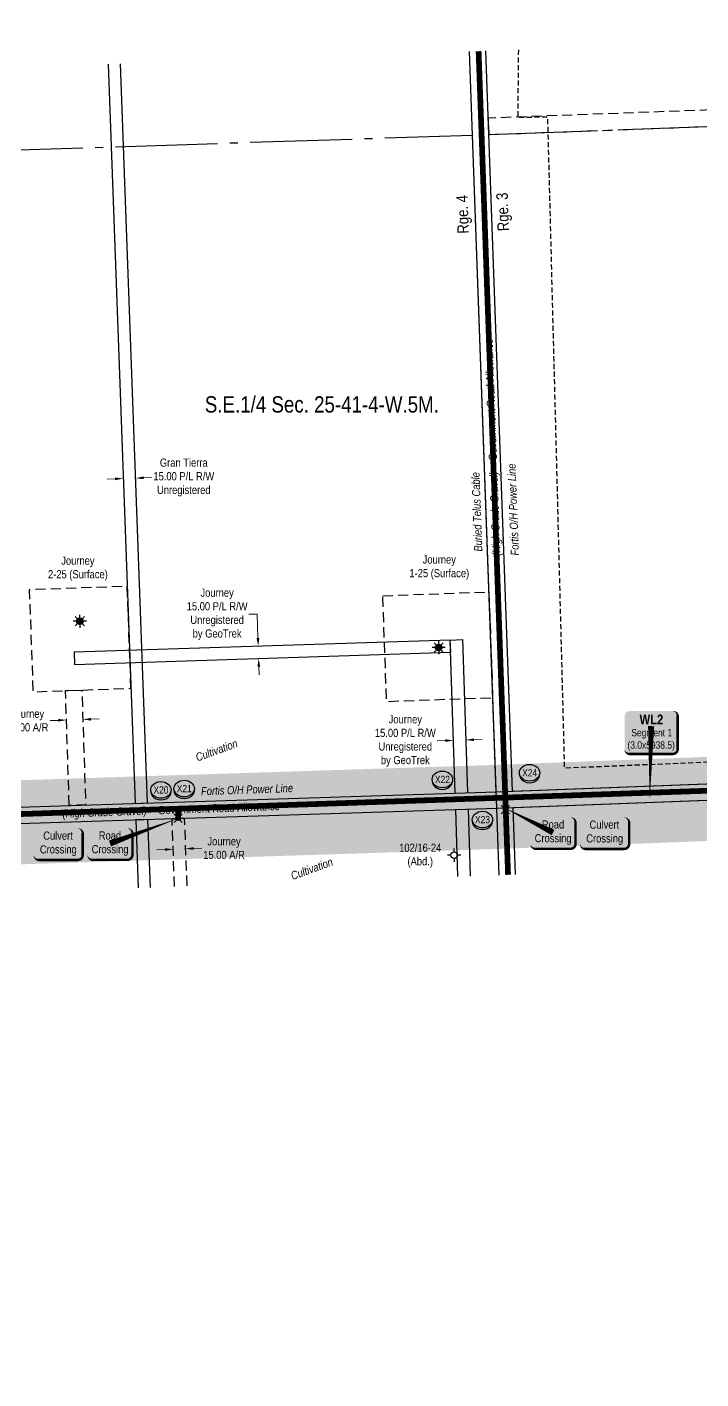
# Model space of a CAD drawing. Extents: x 670596 to 678189, y 5824540 to 5827409.
# Drawn here: x 673409 to 674234, y 5824855 to 5826511 of the extents above; entities that cross this region are included whole.
import ezdxf
from ezdxf.enums import TextEntityAlignment as Align

# ---------------------------------------------------------------- set-up
doc = ezdxf.new("R2010")
doc.units = 0
doc.header["$LTSCALE"] = 5
doc.header["$PDMODE"] = 35
doc.header["$PDSIZE"] = 5
for name, pattern in [('foc-ACCESSROAD', [3.75, 2.5, -1.25]), ('foc-QUARTERLINE', [33, 25, -3, 2, -3]), ('UG_PIPE', [1.875, 1.25, -0.625])]:
    doc.linetypes.add(name, pattern=pattern)
doc.layers.get('Defpoints').update_dxf_attribs({"color": 9})
for name, color, linetype in [('AS-PIPE-UG', 44, 'UG_PIPE'), ('AS-POWER', 104, 'foc-POWER'), ('AS-ROADS', 254, 'Continuous'), ('AS-TELUS', 224, 'foc-TEL'), ('C-SYMBOL', 7, 'Continuous'), ('CG-NOTES', 7, 'Continuous'), ('D-TXT', 6, 'Continuous'), ('F-AR', 190, 'foc-ACCESSROAD'), ('F-RW', 190, 'Continuous'), ('F-WS-S', 8, 'Continuous'), ('L-QSEC', 8, 'foc-QUARTERLINE'), ('L-ROAD-T', 7, 'Continuous'), ('L-SEC', 7, 'Continuous'), ('P-BUFFER-H 30m', 51, 'Continuous'), ('P-CROSSINGS', 250, 'Continuous')]:
    doc.layers.add(name, color=color, linetype=linetype)
for name, color, linetype, lineweight in [('F-AR-T', 190, 'Continuous', 9), ('F-RW-T', 190, 'Continuous', 9), ('F-WS-T', 190, 'Continuous', 9), ('T-TEXT', 48, 'Continuous', 18)]:
    doc.layers.add(name, color=color, linetype=linetype, lineweight=lineweight)
doc.layers.add('Leedale_Hutterite_Fresh_P', color=7, linetype='Continuous', plot=False)
doc.layers.add('P-PROPOSED-WL4', color=7, linetype='Continuous', true_color=0x5b5bc8)
doc.styles.add('175L', font='ARIALN.TTF', dxfattribs={"height": 20})
doc.styles.add('80', font='ARIALN.TTF', dxfattribs={"height": 10})
doc.styles.add('80CG', font='ARIALN.TTF', dxfattribs={"height": 10})
doc.styles.add('80L', font='ARIALN.TTF', dxfattribs={"height": 10})
doc.styles.add('80LS', font='ARIALNI.TTF', dxfattribs={"height": 10})
doc.styles.add('BOLD', font='ARIALNB.TTF')
doc.styles.add('Crossing', font='ARIALN.TTF', dxfattribs={"height": 10})
doc.styles.add('foc-LtypeFont', font='ARIALN.TTF', dxfattribs={"height": 7.35})
doc.linetypes.add('foc-POWER', pattern='A,6,-1,["P",foc-LtypeFont,S=0.2,R=0,X=-0.625,Y=-0.75],-1.24,4', length=12.24)
doc.linetypes.add('foc-POWER-NOLINE', pattern='A,0,-4,["P",foc-LtypeFont,S=0.2,R=0,X=-0.625,Y=-0.75],-8.24', length=12.24)
doc.linetypes.add('foc-TEL', pattern='A,2,-1,["T",foc-LtypeFont,S=0.2,R=0,X=-0.425,Y=-0.75],-1.24,8', length=12.24)
doc.linetypes.add('foc-TEL-NOLINE', pattern='A,0,-2,["T",foc-LtypeFont,S=0.2,R=0,X=-0.425,Y=-0.75],-10.24', length=12.24)
doc.dimstyles.new('Compass 5 000', dxfattribs={"dimscale": 5, "dimtxt": 9, "dimasz": 2, "dimexe": 0.2, "dimexo": 0.0625, "dimgap": 0.5, "dimtad": 0, "dimtih": 1, "dimtoh": 1, "dimzin": 0, "dimdsep": 46, "dimtxsty": '80CG', "dimcen": 0.1, "dimse1": 1, "dimse2": 1, "dimclrd": 256, "dimclrt": 256, "dimaunit": 1, "dimadec": 4, "dimazin": 0, "dimtfac": 0.06, "dimtofl": 0, "dimtmove": 0, "dimatfit": 1, "dimfxl": 0.2, "dimtolj": 1, "dimtzin": 0, "dimlwd": -1, "dimarcsym": 0})

# ---------------------------------------------------------------- blocks, each defined once
blk = doc.blocks.new('GAS')
h = blk.add_hatch(color=255)
h.dxf.hatch_style = 1
edge = h.paths.add_edge_path()
edge.add_arc((0, 0), 0.9, 0, 360)
for p, q in [((-0.81, 0), (-1.62, 0)), ((-0.57, 0.57), (-1.14, 1.14)), ((0, 0.81), (0, 1.62)), ((0.57, 0.57), (1.14, 1.14)), ((1.62, 0), (0.81, 0)), ((-0.57, -0.57), (-1.14, -1.14)), ((0, -0.81), (0, -1.62)), ((1.14, -1.14), (0.57, -0.57))]:
    blk.add_line(p, q)
blk.add_circle((0, 0), 0.8)
blk = doc.blocks.new('*D78')
at = {"layer": 'Defpoints', "color": 0, "transparency": 16777216}
for p in [(673526.8, 5825962.1), (673541.8, 5825962.6), (673541.9, 5825958.3)]:
    blk.add_point(p, dxfattribs=at)
at = {"layer": 'F-RW-T', "transparency": 16777216}
for p, q in [((673517, 5825957.4), (673507, 5825957)), ((673551.9, 5825958.7), (673561.9, 5825959.1))]:
    blk.add_line(p, q, dxfattribs=at)
for points in [[(673516.9, 5825959.1), (673517, 5825955.7), (673527, 5825957.8)], [(673551.9, 5825960.4), (673552, 5825957), (673541.9, 5825958.3)]]:
    blk.add_solid(points, dxfattribs=at)
at = {"layer": 'F-RW-T', "transparency": 16777216, "insert": (673601, 5825959.1), "char_height": 10, "attachment_point": 5, "style": '80CG'}
blk.add_mtext('\\A1;Gran Tierra\\P15.00 P/L R/W\\PUnregistered', dxfattribs=at)
blk = doc.blocks.new('*D79')
at = {"layer": 'Defpoints', "color": 0, "transparency": 16777216}
for p in [(673665.1, 5825751.5), (673692.1, 5825752.4), (673665.6, 5825736.5)]:
    blk.add_point(p, dxfattribs=at)
at = {"layer": 'F-RW-T', "transparency": 16777216}
for p, q in [((673690.8, 5825791.5), (673680.8, 5825791.5)), ((673691.8, 5825762.3), (673690.8, 5825791.5)), ((673692.9, 5825727.4), (673693.2, 5825717.4))]:
    blk.add_line(p, q, dxfattribs=at)
for points in [[(673693.5, 5825762.4), (673690.1, 5825762.3), (673692.1, 5825752.4)], [(673694.6, 5825727.4), (673691.2, 5825727.3), (673692.6, 5825737.4)]]:
    blk.add_solid(points, dxfattribs=at)
at = {"layer": 'F-RW-T', "transparency": 16777216, "insert": (673641.8, 5825791.5), "char_height": 10, "attachment_point": 5, "style": '80CG'}
blk.add_mtext('\\A1;Journey\\P15.00 P/L R/W\\PUnregistered\\Pby GeoTrek', dxfattribs=at)
blk = doc.blocks.new('*D80')
at = {"layer": 'Defpoints', "color": 0, "transparency": 16777216}
for p in [(673931.2, 5825638.1), (673931.2, 5825637), (673946.2, 5825638.6)]:
    blk.add_point(p, dxfattribs=at)
at = {"layer": 'F-RW-T', "transparency": 16777216}
for p, q in [((673921.2, 5825636.7), (673911.2, 5825636.4)), ((673956.2, 5825637.9), (673966.2, 5825638.2))]:
    blk.add_line(p, q, dxfattribs=at)
for points in [[(673921.2, 5825638.4), (673921.3, 5825635.1), (673931.2, 5825637)], [(673956.2, 5825639.5), (673956.3, 5825636.2), (673946.2, 5825637.5)]]:
    blk.add_solid(points, dxfattribs=at)
at = {"layer": 'F-RW-T', "transparency": 16777216, "insert": (673872.2, 5825636.4), "char_height": 10, "attachment_point": 5, "style": '80CG'}
blk.add_mtext('\\A1;Journey\\P15.00 P/L R/W\\PUnregistered\\Pby GeoTrek', dxfattribs=at)
blk = doc.blocks.new('*D81')
at = {"layer": 'Defpoints', "color": 0, "transparency": 16777216}
for p in [(673587.7, 5825510.8), (673602.7, 5825511.4), (673603, 5825504.3)]:
    blk.add_point(p, dxfattribs=at)
at = {"layer": 'F-AR-T', "transparency": 16777216}
for p, q in [((673578, 5825503.4), (673568, 5825503)), ((673613, 5825504.6), (673623, 5825505))]:
    blk.add_line(p, q, dxfattribs=at)
for points in [[(673577.9, 5825505), (673578.1, 5825501.7), (673588, 5825503.7)], [(673612.9, 5825506.3), (673613, 5825503), (673603, 5825504.3)]]:
    blk.add_solid(points, dxfattribs=at)
at = {"layer": 'F-AR-T', "transparency": 16777216, "insert": (673650.3, 5825505), "char_height": 10, "attachment_point": 5, "style": '80CG'}
blk.add_mtext('\\A1;Journey\\P15.00 A/R', dxfattribs=at)
blk = doc.blocks.new('*D82')
at = {"layer": 'Defpoints', "color": 0, "transparency": 16777216}
for p in [(673457.4, 5825662), (673457.7, 5825653), (673477.7, 5825653.6)]:
    blk.add_point(p, dxfattribs=at)
at = {"layer": 'F-AR-T', "transparency": 16777216}
for p, q in [((673487.4, 5825662.9), (673497.4, 5825663.3)), ((673447.5, 5825661.6), (673437.5, 5825661.3))]:
    blk.add_line(p, q, dxfattribs=at)
for points in [[(673447.4, 5825663.3), (673447.5, 5825660), (673457.4, 5825662)], [(673487.4, 5825664.6), (673487.5, 5825661.3), (673477.4, 5825662.6)]]:
    blk.add_solid(points, dxfattribs=at)
at = {"layer": 'F-AR-T', "transparency": 16777216, "insert": (673409.7, 5825661.3), "char_height": 10, "attachment_point": 5, "style": '80CG'}
blk.add_mtext('\\A1;Journey\\P20.00 A/R', dxfattribs=at)
blk = doc.blocks.new('GABD')
for p, q in [((-0.81, 0), (-1.62, 0)), ((0, 0.81), (0, 1.62)), ((1.62, 0), (0.81, 0)), ((0, -0.81), (0, -1.62))]:
    blk.add_line(p, q)
blk.add_circle((0, 0), 0.8)
blk = doc.blocks.new('*U90')
h = blk.add_hatch(color=254)
edge = h.paths.add_edge_path()
edge.add_line((-24, -20), (24, -20))
edge.add_arc((24, -14), 6, 270, 360)
edge.add_line((30, -14), (30, 12.5))
edge.add_arc((24, 12.5), 6, 0, 90)
edge.add_line((24, 18.5), (-24, 18.5))
edge.add_arc((-24, 12.5), 6, 90, 180)
edge.add_line((-30, 12.5), (-30, -14))
edge.add_arc((-24, -14), 6, 180, 270)
at = {"color": 160, "flags": 128}
blk.add_lwpolyline([(-24, -20, 3, 3, 0), (24, -20, 3, 3, 0.414214), (30, -14, 3, 3, 0), (30, 12.5, 3, 0, 0.414214), (24, 18.5, 0, 0, 0), (-24, 18.5, 0, 0, 0.414214), (-30, 12.5, 0, 0, 0), (-30, -14, 0, 3, 0.414214)], format="xyseb", close=True, dxfattribs=at)
at = {"color": 160, "style": '80'}
blk.add_attdef('ENTER_TEXT_001', (-26.8, -4.9), '', height=10, dxfattribs=at)
blk = doc.blocks.new('*U97')
h = blk.add_hatch(color=59)
edge = h.paths.add_edge_path()
edge.add_line((-21.5, -20), (21.5, -20))
edge.add_arc((21.5, -14), 6, 270, 360)
edge.add_line((27.5, -14), (27.5, 12.5))
edge.add_arc((21.5, 12.5), 6, 0, 90)
edge.add_line((21.5, 18.5), (-21.5, 18.5))
edge.add_arc((-21.5, 12.5), 6, 90, 180)
edge.add_line((-27.5, 12.5), (-27.5, -14))
edge.add_arc((-21.5, -14), 6, 180, 270)
at = {"color": 1, "flags": 128}
blk.add_lwpolyline([(83.5, 30.8, 0, 7.5, 0), (0, 0, 0, 0, 0)], format="xyseb", dxfattribs=at)
blk.add_lwpolyline([(-21.5, -20, 3, 3, 0), (21.5, -20, 3, 3, 0.414214), (27.5, -14, 3, 3, 0), (27.5, 12.5, 3, 0, 0.414214), (21.5, 18.5, 0, 0, 0), (-21.5, 18.5, 0, 0, 0.414214), (-27.5, 12.5, 0, 0, 0), (-27.5, -14, 0, 3, 0.414214)], format="xyseb", close=True, dxfattribs=at)
at = {"color": 1, "style": '80'}
blk.add_attdef('ENTER_TEXT_001', (-36.3, -5), '', height=10, dxfattribs=at)
blk = doc.blocks.new('*U98')
h = blk.add_hatch(color=59)
edge = h.paths.add_edge_path()
edge.add_line((-21.5, -20), (21.5, -20))
edge.add_arc((21.5, -14), 6, 270, 360)
edge.add_line((27.5, -14), (27.5, 12.5))
edge.add_arc((21.5, 12.5), 6, 0, 90)
edge.add_line((21.5, 18.5), (-21.5, 18.5))
edge.add_arc((-21.5, 12.5), 6, 90, 180)
edge.add_line((-27.5, 12.5), (-27.5, -14))
edge.add_arc((-21.5, -14), 6, 180, 270)
at = {"color": 1, "flags": 128}
blk.add_lwpolyline([(-59.8, 30.4, 0, 7.5, 0), (0, 0, 0, 0, 0)], format="xyseb", dxfattribs=at)
blk.add_lwpolyline([(-21.5, -20, 3, 3, 0), (21.5, -20, 3, 3, 0.414214), (27.5, -14, 3, 3, 0), (27.5, 12.5, 3, 0, 0.414214), (21.5, 18.5, 0, 0, 0), (-21.5, 18.5, 0, 0, 0.414214), (-27.5, 12.5, 0, 0, 0), (-27.5, -14, 0, 3, 0.414214)], format="xyseb", close=True, dxfattribs=at)
at = {"color": 1, "style": '80'}
blk.add_attdef('ENTER_TEXT_001', (-36.3, -5), '', height=10, dxfattribs=at)
blk = doc.blocks.new('*U107')
h = blk.add_hatch(color=254)
edge = h.paths.add_edge_path()
edge.add_line((-26.5, -34.1), (26.5, -34.1))
edge.add_arc((26.5, -28.1), 6, 270, 360)
edge.add_line((32.5, -28.1), (32.5, 12.5))
edge.add_arc((26.5, 12.5), 6, 0, 90)
edge.add_line((26.5, 18.5), (-26.5, 18.5))
edge.add_arc((-26.5, 12.5), 6, 90, 180)
edge.add_line((-32.5, 12.5), (-32.5, -28.1))
edge.add_arc((-26.5, -28.1), 6, 180, 270)
at = {"layer": 'P-PROPOSED-WL4', "flags": 128}
blk.add_lwpolyline([(-26.5, -34.1, 3, 3, 0), (26.5, -34.1, 3, 3, 0.414214), (32.5, -28.1, 3, 3, 0), (32.5, 12.5, 3, 0, 0.414214), (26.5, 18.5, 0, 0, 0), (-26.5, 18.5, 0, 0, 0.414214), (-32.5, 12.5, 0, 0, 0), (-32.5, -28.1, 0, 3, 0.414214)], format="xyseb", close=True, dxfattribs=at)
blk.add_lwpolyline([(-1.8, -90.6, 0, 7.5, 0), (0, 0, 0, 0, 0)], format="xyseb", dxfattribs=at)
at = {"layer": 'P-PROPOSED-WL4'}
for tag, p, height, style in [('TEMP_AREA_W1_001', (-9.2, 2.2), 12, 'BOLD'), ('ENTER_TEXT_001', (-30.7, -12.6), 9, '80')]:
    blk.add_attdef(tag, p, '', height=height, dxfattribs=dict(at, style=style))
blk = doc.blocks.new('xing2')
h = blk.add_hatch(color=50)
h.dxf.hatch_style = 1
edge = h.paths.add_edge_path()
edge.add_ellipse((0, 0), major_axis=(-12.5, 0), ratio=0.816297, start_angle=0, end_angle=360)
h = blk.add_hatch(color=250)
h.dxf.hatch_style = 1
edge = h.paths.add_edge_path()
edge.add_ellipse((0, -2), major_axis=(-12.5, 0), ratio=0.816297, start_angle=0, end_angle=180)
edge.add_line((12.5, -2), (12.5, 0))
edge.add_ellipse((0, 0), major_axis=(-12.5, 0), ratio=0.816297, start_angle=0, end_angle=180, ccw=False)
edge.add_line((-12.5, 0), (-12.5, -2))
at = {"color": 250}
blk.add_ellipse((0, 0), major_axis=(-12.5, 0), ratio=0.816297, dxfattribs=at)
blk.add_ellipse((0, -2), major_axis=(-12.5, 0), ratio=0.816297, start_param=0, end_param=3.141593, dxfattribs=at)
at = {"color": 250, "style": 'Crossing'}
blk.add_attdef('CROSSING', text='', height=9, dxfattribs=at).set_placement((0.1, 0), align=Align.MIDDLE_CENTER)
at = {"color": 250, "style": 'Crossing', "flags": 1}
for tag, p in [('OWNER', (0.1, -12.5)), ('DESCRIPTION', (0.1, -25.8)), ('LOCATION', (0.1, -39.3)), ('DWG_REF', (0.1, -52.8))]:
    blk.add_attdef(tag, text='', height=9, dxfattribs=at).set_placement(p, align=Align.MIDDLE_CENTER)

msp = doc.modelspace()

# ---------------------------------------------------------------- hatches: boundary and pattern name
at = {"layer": 'P-BUFFER-H 30m'}
h = msp.add_hatch(color=256, dxfattribs=at)
h.dxf.hatch_style = 1
edge = h.paths.add_edge_path()
edge.add_arc((671375.18, 5825467.06), 50, 145.253413, 145.253886, ccw=False)
edge.add_line((671334.096, 5825495.558), (671336.23, 5825498.634))
edge.add_arc((671377.314, 5825470.137), 50, 91.999391, 145.253591, ccw=False)
edge.add_line((671375.57, 5825520.106), (671558.652, 5825526.498))
edge.add_line((671558.652, 5825526.498), (672360.486, 5825554.638))
edge.add_arc((672362.239, 5825504.669), 50, 91.85035, 92.009966, ccw=False)
edge.add_line((672360.625, 5825554.643), (672380.743, 5825555.293))
edge.add_line((672380.743, 5825555.293), (673181.379, 5825581.157))
edge.add_line((673181.379, 5825581.157), (673982.227, 5825606.995))
edge.add_line((673982.227, 5825606.995), (674002.177, 5825607.75))
edge.add_line((674002.177, 5825607.75), (674809.948, 5825638.323))
edge.add_line((674809.948, 5825638.323), (675617.882, 5825668.373))
edge.add_arc((675619.741, 5825618.408), 50, 91.916118, 92.130078, ccw=False)
edge.add_line((675618.069, 5825668.38), (676445.042, 5825696.046))
edge.add_line((676445.042, 5825696.046), (677255.559, 5825723.94))
edge.add_arc((677257.278, 5825673.969), 50, 1.98998, 91.971039, ccw=False)
edge.add_line((677307.248, 5825675.706), (677309.222, 5825618.882))
edge.add_line((677309.222, 5825618.882), (677309.223, 5825618.877))
edge.add_arc((677259.253, 5825617.141), 50, -88.099944, 1.989979, ccw=False)
edge.add_line((677260.911, 5825567.168), (677257.912, 5825567.069))
edge.add_arc((677256.254, 5825617.041), 50, 181.98998, 271.900056, ccw=False)
edge.add_line((677206.285, 5825615.305), (677206.15, 5825619.178))
edge.add_line((677206.15, 5825619.178), (676448.534, 5825593.105))
edge.add_line((676448.534, 5825593.105), (675621.606, 5825565.44))
edge.add_line((675621.606, 5825565.44), (674813.811, 5825535.395))
edge.add_line((674813.811, 5825535.395), (674006.072, 5825504.824))
edge.add_line((674006.072, 5825504.824), (673985.967, 5825504.063))
edge.add_arc((673984.076, 5825554.027), 50, 271.847905, 272.16748, ccw=False)
edge.add_line((673985.688, 5825504.053), (673184.703, 5825478.211))
edge.add_line((673184.703, 5825478.211), (672384.069, 5825452.346))
edge.add_line((672384.069, 5825452.346), (672364.029, 5825451.699))
edge.add_line((672364.029, 5825451.699), (671562.255, 5825423.561))
edge.add_line((671562.255, 5825423.561), (671405.719, 5825418.096))
edge.add_line((671405.719, 5825418.096), (671360.481, 5825352.877))
edge.add_line((671360.481, 5825352.877), (671368.437, 5825306.566))
edge.add_line((671368.437, 5825306.566), (671377.869, 5825268.232))
edge.add_line((671377.869, 5825268.232), (671395.797, 5825272.316))
edge.add_arc((671406.901, 5825223.564), 50, 6.188841, 102.831332, ccw=False)
edge.add_line((671456.61, 5825228.955), (671457.848, 5825217.538))
edge.add_line((671457.848, 5825217.538), (671465.061, 5825159.96))
edge.add_line((671465.061, 5825159.96), (671491.717, 5825126.622))
edge.add_arc((671452.666, 5825095.397), 50, 1.309193, 38.645258, ccw=False)
edge.add_line((671502.653, 5825096.54), (671503.529, 5825058.17))
edge.add_arc((671453.542, 5825057.028), 50, -32.601957, 1.309193, ccw=False)
edge.add_line((671495.664, 5825030.088), (671398.315, 5824877.879))
edge.add_arc((671356.193, 5824904.819), 50, 193.727344, 327.398043, ccw=False)
edge.add_arc((671355.09, 5824908.662), 50, 147.398043, 198.310092, ccw=False)
edge.add_line((671312.968, 5824935.602), (671400.187, 5825071.972))
edge.add_line((671400.187, 5825071.972), (671400.089, 5825076.285))
edge.add_line((671400.089, 5825076.285), (671375.279, 5825107.313))
edge.add_arc((671414.33, 5825138.538), 50, 187.140394, 218.645258, ccw=False)
edge.add_line((671364.718, 5825132.323), (671361.396, 5825158.842))
edge.add_line((671361.396, 5825158.842), (671349.953, 5825156.236))
edge.add_arc((671338.849, 5825204.987), 50, 193.822991, 282.831332, ccw=False)
edge.add_line((671290.297, 5825193.041), (671267.995, 5825283.684))
edge.add_arc((671319.46, 5825296.347), 53, 189.747991, 193.822991, ccw=False)
edge.add_line((671267.225, 5825287.373), (671255.505, 5825355.594))
edge.add_arc((671307.74, 5825364.568), 53, 145.253591, 189.747991, ccw=False)
edge.add_line((671264.19, 5825394.775), (671334.096, 5825495.558))
edge.add_line((671334.096, 5825495.558), (671334.096, 5825495.557))
at = {"layer": 'P-PROPOSED-WL4'}
h = msp.add_hatch(color=256, dxfattribs=at)
h.dxf.hatch_style = 1
h.paths.add_polyline_path([(677259.253, 5825617.141), (677256.254, 5825617.041), (677254.384, 5825670.868), (676446.814, 5825643.076), (675619.841, 5825615.409), (674811.953, 5825585.361), (674004.181, 5825554.788), (673984.076, 5825554.027), (673183.091, 5825528.185), (672382.454, 5825502.32), (672362.345, 5825501.671), (671560.502, 5825473.53), (671375.18, 5825467.06), (671377.314, 5825470.137), (671560.397, 5825476.528), (672362.239, 5825504.669), (672382.357, 5825505.319), (673182.994, 5825531.184), (673983.979, 5825557.026), (674004.068, 5825557.786), (674811.84, 5825588.359), (675619.741, 5825618.408), (676446.714, 5825646.074), (677257.278, 5825673.969), (677259.253, 5825617.146)])

# ---------------------------------------------------------------- linework, layer by layer
at = {"layer": 'AS-PIPE-UG', "flags": 128}
msp.add_lwpolyline([(674010.551, 5826483.002), (674009.792, 5826400.298), (674046.181, 5826400.879), (674066.798, 5825603.334), (675286.077, 5825654.04), (675373.843, 5825726.012)], dxfattribs=at)
at = {"layer": 'AS-POWER', "linetype": 'foc-POWER-NOLINE', "flags": 128}
for points in [[(674003.455, 5825574.895), (673974.41, 5826379.151), (673970.728, 5826481.595)], [(670674.492, 5825462.791), (670738.302, 5825464.959), (672361.639, 5825521.778), (673182.358, 5825548.292), (673983.427, 5825574.137), (674811.192, 5825605.466), (675619.168, 5825635.518), (676446.141, 5825663.185), (677253.583, 5825690.972), (677371.607, 5825695.272)]]:
    msp.add_lwpolyline(points, dxfattribs=at)
at = {"layer": 'AS-ROADS', "const_width": 7, "flags": 128}
for points in [[(673997.973, 5825472.347), (673961.893, 5826481.283)], [(677262.018, 5825677.943), (672039.938, 5825500.539), (670674.845, 5825453.661)], [(673594.174, 5825538.718), (673593.821, 5825555.651)]]:
    msp.add_lwpolyline(points, dxfattribs=at)
at = {"layer": 'AS-TELUS', "linetype": 'foc-TEL-NOLINE', "flags": 128}
for points in [[(673987.073, 5825471.963), (673984.076, 5825554.027), (673954.303, 5826378.429), (673950.62, 5826480.885)], [(673984.076, 5825554.027), (674811.953, 5825585.361), (675619.841, 5825615.409), (676446.814, 5825643.076), (677254.384, 5825670.868), (677372.357, 5825675.166)]]:
    msp.add_lwpolyline(points, dxfattribs=at)
at = {"layer": 'F-AR', "flags": 128}
for points in [[(674779.711, 5826510.161), (674782.537, 5826429.084), (673973.669, 5826399.276), (673974.41, 5826379.17), (674803.345, 5826409.717), (674799.818, 5826510.871)], [(673589.655, 5825457.973), (673586.631, 5825541.205), (673601.621, 5825541.749), (673604.646, 5825458.501)]]:
    msp.add_lwpolyline(points, dxfattribs=at)
for points in [[(673536.315, 5825700.869), (673531.763, 5825825.786), (673411.843, 5825821.417), (673416.395, 5825696.499), (673456.288, 5825697.953)], [(673844.593, 5825814.273), (673974.508, 5825818.965), (673979.2, 5825689.049), (673849.284, 5825684.358)], [(673460.827, 5825557.276), (673456.288, 5825697.953), (673476.275, 5825698.681), (673480.816, 5825557.921)]]:
    msp.add_lwpolyline(points, close=True, dxfattribs=at)
at = {"layer": 'F-RW', "flags": 128}
for points in [[(673508.462, 5826465.273), (673541.453, 5825559.877), (673556.445, 5825560.361), (673523.453, 5826465.802)], [(673933.311, 5825572.52), (673927.264, 5825759.941), (673942.256, 5825760.424), (673948.303, 5825573.004)], [(673936.613, 5825470.187), (673933.96, 5825552.411)], [(673948.952, 5825552.894), (673951.603, 5825470.715)], [(673560.213, 5825456.937), (673557.177, 5825540.254), (673542.185, 5825539.771), (673545.223, 5825456.409)]]:
    msp.add_lwpolyline(points, dxfattribs=at)
msp.add_lwpolyline([(673927.264, 5825759.941), (673466.656, 5825745.08), (673467.139, 5825730.088), (673927.748, 5825744.948)], close=True, dxfattribs=at)
at = {"layer": 'L-QSEC', "flags": 128}
for points in [[(673974.41, 5826379.17), (675592.303, 5826438.792)], [(673187.53, 5826353.669), (673954.303, 5826378.429)]]:
    msp.add_lwpolyline(points, dxfattribs=at)
at = {"layer": 'L-SEC', "flags": 128}
for points in [[(673954.303, 5826378.429), (673950.62, 5826480.885)], [(673974.41, 5826379.151), (673970.728, 5826481.595)], [(673983.35, 5825574.134), (673954.303, 5826378.429)], [(674003.455, 5825574.895), (673974.41, 5826379.155)], [(674003.455, 5825574.895), (674811.192, 5825605.466)], [(674004.181, 5825554.788), (674811.953, 5825585.361)], [(673182.442, 5825548.295), (673983.427, 5825574.137)], [(673983.315, 5825574.133), (673983.371, 5825574.135)], [(673183.091, 5825528.185), (673984.076, 5825554.027)], [(673987.073, 5825471.963), (673984.076, 5825554.027)], [(674007.181, 5825472.671), (674004.182, 5825554.762)]]:
    msp.add_lwpolyline(points, dxfattribs=at)
at = {"layer": 'Leedale_Hutterite_Fresh_P', "color": 2}
for p in [(673994.714, 5825552.245), (673594.079, 5825541.477)]:
    msp.add_point(p, dxfattribs=at)

# ---------------------------------------------------------------- block references
at = {"layer": 'CG-NOTES'}
ref = msp.add_blockref('*U107', (674173.141, 5825654.479), dxfattribs=dict(at, xscale=0.9998710000250055, yscale=0.9998710000250055, zscale=0.9998710000250055))
ref.add_attrib('TEMP_AREA_W1_001', 'WL2', (674158.957, 5825656.723), dxfattribs={"layer": 'P-PROPOSED-WL4', "height": 11.9985, "style": 'BOLD'})
ref.add_attrib('ENTER_TEXT_001', 'Segment 1', (674148.931, 5825642.004), dxfattribs={"layer": 'P-PROPOSED-WL4', "height": 8.9988, "style": '80'})
ref.add_attrib('ENTER_TEXT_002', '(3.0x5938.5)', (674144.199, 5825626.853), dxfattribs={"layer": 'P-PROPOSED-WL4', "height": 8.99884, "style": '80'})
ref = msp.add_blockref('*U98', (674053.006, 5825524.176), dxfattribs=dict(at, xscale=0.9988221805584324, yscale=0.9988221805584324, zscale=0.9988221805584324))
ref.add_attrib('ENTER_TEXT_001', 'Road', (674039.311, 5825529.063), dxfattribs={"layer": '0', "color": 1, "height": 9.9882, "style": '80'})
ref.add_attrib('ENTER_TEXT_002', 'Crossing', (674030.556, 5825512.238), dxfattribs={"layer": '0', "color": 1, "height": 9.9882, "style": '80'})
ref = msp.add_blockref('*U90', (673447.283, 5825510.582), dxfattribs=dict(at, xscale=0.9998710000250055, yscale=0.9998710000250055, zscale=0.9998710000250055))
ref.add_attrib('ENTER_TEXT_001', 'Culvert', (673428.906, 5825515.384), dxfattribs={"layer": '0', "color": 160, "height": 9.9987, "style": '80'})
ref.add_attrib('ENTER_TEXT_002', 'Crossing', (673424.81, 5825498.543), dxfattribs={"layer": '0', "color": 160, "height": 9.9987, "style": '80'})
ref = msp.add_blockref('*U97', (673510.63, 5825510.714), dxfattribs=dict(at, xscale=0.9988221805584324, yscale=0.9988221805584324, zscale=0.9988221805584324))
ref.add_attrib('ENTER_TEXT_001', 'Road', (673496.935, 5825515.6), dxfattribs={"layer": '0', "color": 1, "height": 9.9882, "style": '80'})
ref.add_attrib('ENTER_TEXT_002', 'Crossing', (673488.18, 5825498.776), dxfattribs={"layer": '0', "color": 1, "height": 9.9882, "style": '80'})
ref = msp.add_blockref('*U90', (674116.156, 5825524.044), dxfattribs=dict(at, xscale=0.9998710000250055, yscale=0.9998710000250055, zscale=0.9998710000250055))
ref.add_attrib('ENTER_TEXT_001', 'Culvert', (674097.778, 5825528.847), dxfattribs={"layer": '0', "color": 160, "height": 9.9987, "style": '80'})
ref.add_attrib('ENTER_TEXT_002', 'Crossing', (674093.683, 5825512.005), dxfattribs={"layer": '0', "color": 160, "height": 9.9987, "style": '80'})
at = {"layer": 'F-WS-S', "color": 5, "xscale": 5, "yscale": 5, "zscale": 5}
for name, p in [('GAS', (673473.659, 5825782.898)), ('GAS', (673913.021, 5825750.739)), ('GABD', (673932.108, 5825496.55))]:
    msp.add_blockref(name, p, dxfattribs=at)
at = {"layer": 'P-CROSSINGS'}
for p, values in [((673917.549, 5825589.161), {'CROSSING': 'X22'}), ((674024.289, 5825597.369), {'CROSSING': 'X24'}), ((673572.995, 5825576.341), {'CROSSING': 'X20'}), ((673601.455, 5825577.984), {'CROSSING': 'X21'}), ((673966.57, 5825540.001), {'CROSSING': 'X23'})]:
    msp.add_blockref('xing2', p, dxfattribs=at).add_auto_attribs(values)

# ---------------------------------------------------------------- texts
at = {"layer": 'AS-POWER', "linetype": 'ByBlock', "char_height": 10.00047, "width": 112.50637, "attachment_point": 5, "style": '80CG'}
for insert, rotation in [((674004.299, 5825919.792), 92.13089), ((673678.409, 5825576.721), 1.999391)]:
    msp.add_mtext('\\A1;{\\fArial Narrow|b0|i1|c0|p34;Fortis O/H Power Line}', dxfattribs=dict(at, insert=insert, rotation=rotation))
at = {"layer": 'AS-TELUS', "linetype": 'foc-TEL-NOLINE', "insert": (673959.829, 5825916.969), "char_height": 10.00047, "width": 112.50637, "attachment_point": 5, "rotation": 92.13089, "style": '80CG'}
msp.add_mtext('\\A1;{\\fArial Narrow|b0|i1|c0|p34;Buried Telus Cable}', dxfattribs=at)
at = {"layer": 'C-SYMBOL', "color": 3, "style": '175L'}
msp.add_text('S.E.1/4 Sec. 25-41-4-W.5M.', height=20, dxfattribs=at).set_placement((673770.017, 5826032.613), align=Align.BOTTOM_CENTER)
at = {"layer": 'D-TXT', "color": 3, "char_height": 14, "attachment_point": 1, "rotation": 92.110499, "style": '80L'}
for s, width, heights, insert in [('Rge. 4', 74.46584, [22.022], (673936.106, 5826257.5)), ('Rge. 3', 63.86109, [0], (673985.159, 5826260.519))]:
    msp.add_mtext_dynamic_manual_height_columns(s, width=width, gutter_width=47.5, heights=heights, dxfattribs=dict(at, insert=insert))
at = {"layer": 'F-WS-T', "char_height": 10, "attachment_point": 5, "style": '80CG'}
for s, insert, width in [('\\A1;Journey\\P2-25 (Surface)', (673471.35, 5825847.379), 84.43355), ('\\A1;Journey\\P1-25 (Surface)', (673913.772, 5825848.744), 72.62387), ('\\A1;102/16-24\\P(Abd.)', (673890.442, 5825495.727), 51.13001)]:
    msp.add_mtext(s, dxfattribs=dict(at, insert=insert, width=width))
at = {"layer": 'L-ROAD-T', "style": '80L'}
for rotation, p in [(92.068269, (673976.764, 5826054.453)), (1.999391, (673643.998, 5825554.097))]:
    msp.add_text('Government Road Allowance', height=10, rotation=rotation, dxfattribs=at).set_placement(p, align=Align.MIDDLE_CENTER)
at = {"layer": 'T-TEXT', "style": '80LS'}
for s, rotation, p in [('(High Grade Gravel)', 92.068269, (673981.817, 5825914.544)), ('Cultivation', 20, (673641.161, 5825624.906)), ('(High Grade Gravel)', 1.999391, (673504.084, 5825549.213)), ('Cultivation', 20, (673757.709, 5825479.796))]:
    msp.add_text(s, height=10, rotation=rotation, dxfattribs=at).set_placement(p, align=Align.MIDDLE_CENTER)

# ---------------------------------------------------------------- dimensions: what is measured, and where the dimension line sits
at = {"layer": 'F-AR-T'}
dim = msp.add_linear_dim(base=(673457.449, 5825661.962), p1=(673477.729, 5825653.613), p2=(673457.74, 5825652.968), angle=181.847904, text='Journey\\P20.00 A/R', dimstyle='Compass 5 000', dxfattribs=at)
dim.commit()
dim.dimension.update_dxf_attribs({"geometry": '*D82', "text_midpoint": (673409.724, 5825661.317), "dimtype": 161})
dim = msp.add_aligned_dim(p1=(673587.734, 5825510.828), p2=(673602.725, 5825511.372), distance=-7.117, text='Journey\\P15.00 A/R', dimstyle='Compass 5 000', dxfattribs=at)
dim.commit()
dim.dimension.update_dxf_attribs({"geometry": '*D81', "text_midpoint": (673650.252, 5825504.986)})
at = {"layer": 'F-RW-T'}
dim = msp.add_aligned_dim(p1=(673526.798, 5825962.059), p2=(673541.788, 5825962.605), distance=-4.285, text='Gran Tierra\\P15.00 P/L R/W\\PUnregistered', dimstyle='Compass 5 000', dxfattribs=at)
dim.commit()
dim.dimension.update_dxf_attribs({"geometry": '*D78', "text_midpoint": (673601.017, 5825959.051)})
for base, p1, p2, angle, picture, middle in [((673692.108, 5825752.354), (673665.573, 5825736.49), (673665.089, 5825751.482), 91.847904, '*D79', (673641.76, 5825791.467)), ((673931.229, 5825637.044), (673946.188, 5825638.574), (673931.196, 5825638.09), 181.847904, '*D80', (673872.154, 5825636.399))]:
    dim = msp.add_linear_dim(base=base, p1=p1, p2=p2, angle=angle, text='Journey\\P15.00 P/L R/W\\PUnregistered\\Pby GeoTrek', dimstyle='Compass 5 000', dxfattribs=at)
    dim.commit()
    dim.dimension.update_dxf_attribs({"geometry": picture, "text_midpoint": middle, "dimtype": 161})

doc.saveas('drawing.dxf')
